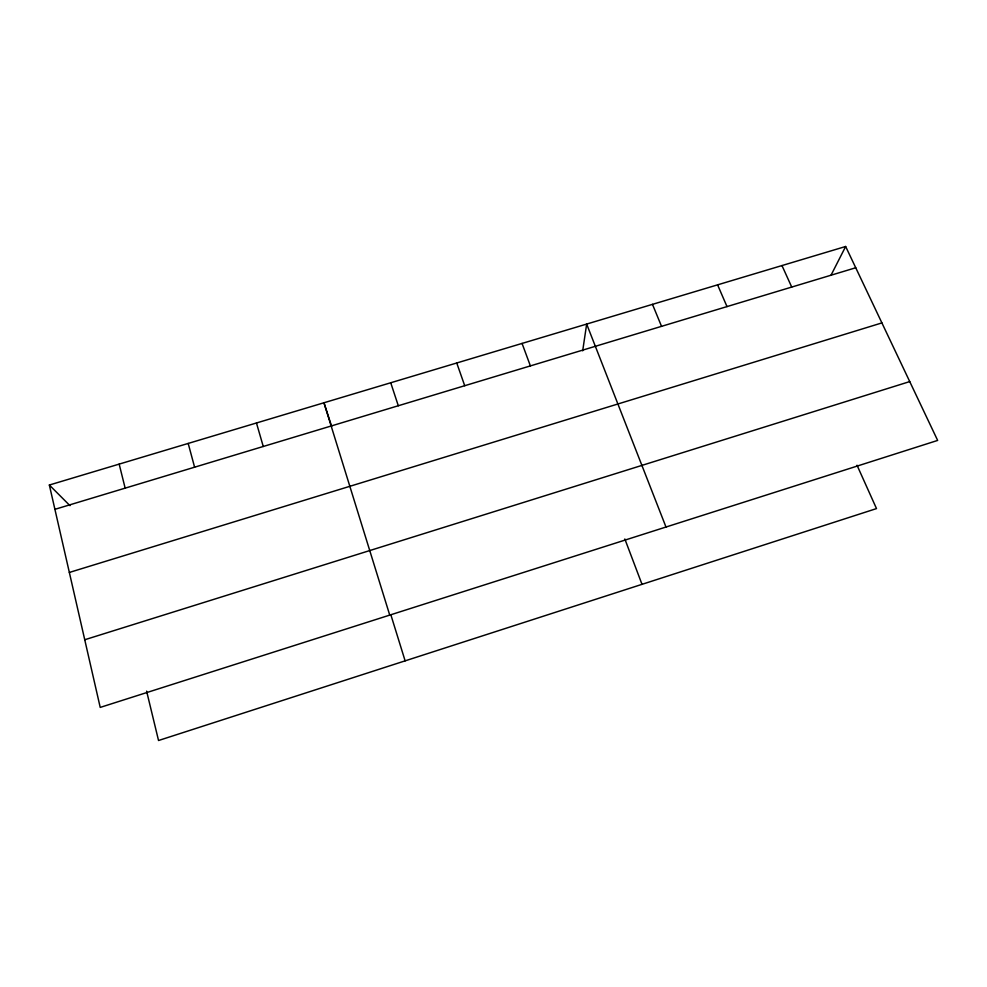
<?xml version="1.0" encoding="UTF-8"?>
<svg xmlns="http://www.w3.org/2000/svg" width="987" height="987" viewBox="0 0 987 987"><rect width="100%" height="100%" fill="white"/><g stroke="black" fill="none" stroke-linecap="round" stroke-linejoin="round"><path stroke-width="1.48" d="M582.688 350.829L586.66 324.069L665.991 527.033M831.029 275.213L845.649 246.491L937.65 440.424L100.218 707.408L49.35 485.024L845.649 246.491M84.746 639.749L909.743 381.587M69.349 572.448L881.909 322.909M54.914 509.329L855.741 267.761M49.35 485.024L69.966 505.652M781.975 265.565L791.722 287.069M857.024 465.235L876.505 508.589L158.537 740.509L146.607 691.147M717.586 284.848L727 306.599M652.481 304.354L661.537 326.339M624.833 538.976L642.006 584.329M522.061 343.427L530.389 365.906M456.747 362.982L464.717 385.72M390.729 382.759L398.304 405.743M331.657 426.409L323.958 402.758L389.742 615.111M390.877 614.876L405.126 660.846M256.46 422.979L263.258 446.482M188.196 443.434L194.599 467.196M119.168 464.112L125.152 488.146"/></g></svg>
